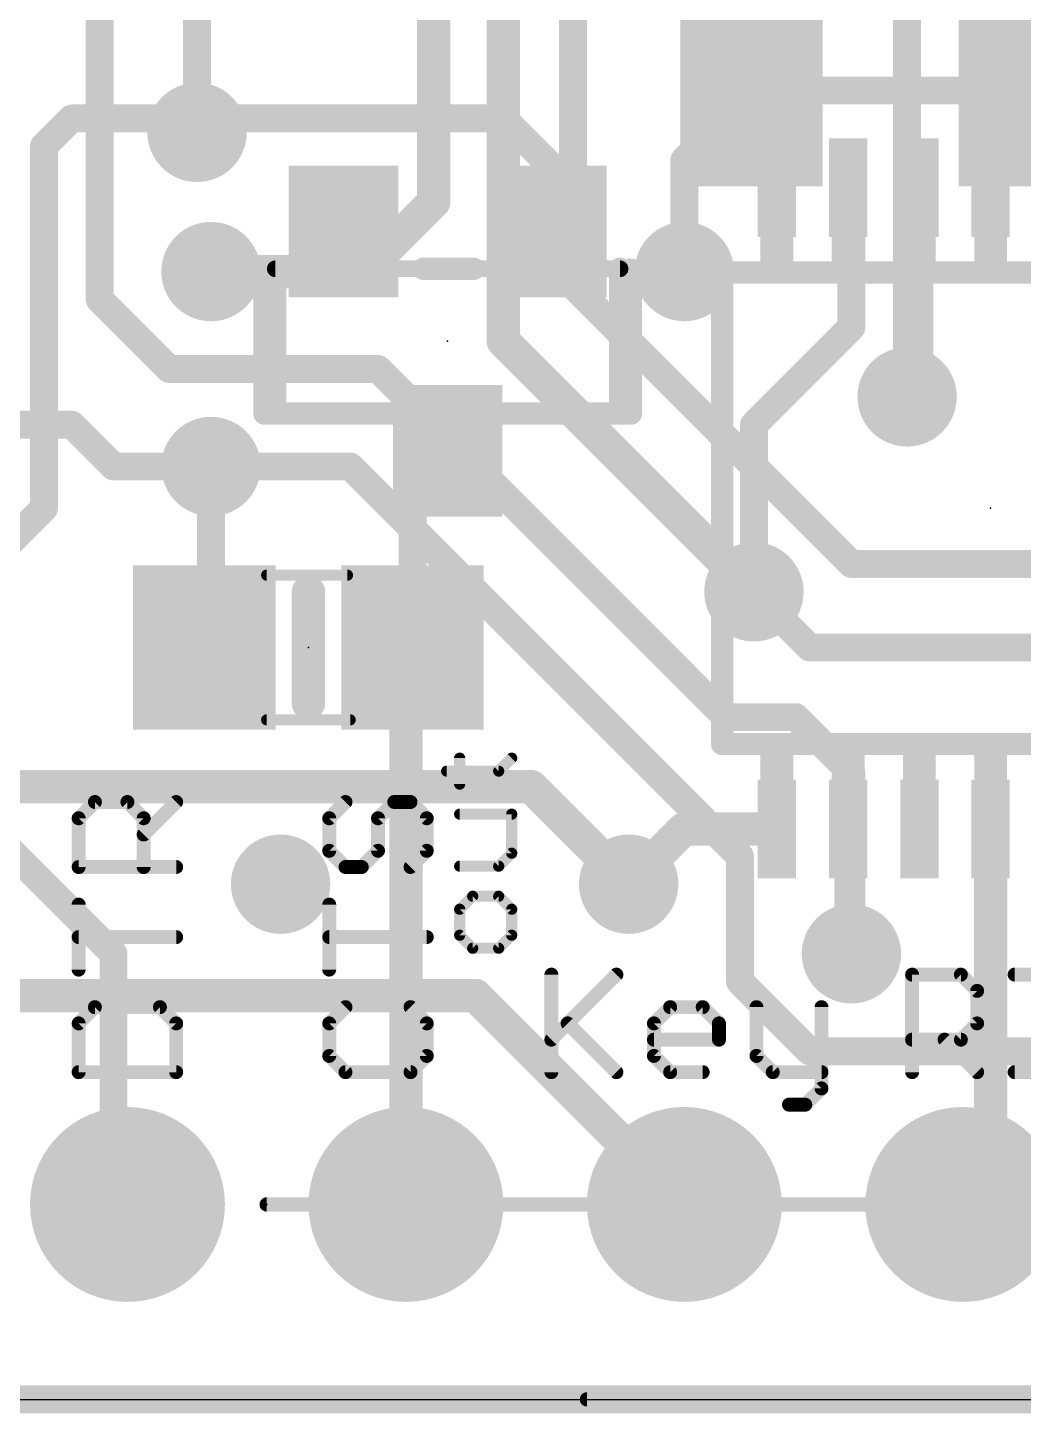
# Model space of a CAD drawing. Extents: x -18.9 to 56.5, y -5.3 to 63.2.
# Drawn here: x 20.68 to 29.76, y -0.13 to 12.51 of the extents above; entities that cross this region are included whole.
import ezdxf

# ---------------------------------------------------------------- set-up
doc = ezdxf.new("R2010")
doc.units = 0
for name, color, linetype in [('1', 12, 'CONTINUOUS'), ('16', 132, 'CONTINUOUS'), ('17', 110, 'CONTINUOUS'), ('18', 110, 'CONTINUOUS'), ('20', 53, 'CONTINUOUS'), ('21', 40, 'CONTINUOUS'), ('23', 53, 'CONTINUOUS'), ('47', 253, 'CONTINUOUS'), ('51', 253, 'CONTINUOUS')]:
    doc.layers.add(name, color=color, linetype=linetype)

# ---------------------------------------------------------------- blocks, each defined once
blk = doc.blocks.new('RECT')
blk.add_solid([(-0.5, -0.5), (0.5, -0.5), (-0.5, 0.5), (0.5, 0.5)])
blk = doc.blocks.new('ROUNDP')
at = {"const_width": 0.5}
blk.add_lwpolyline([(0, -0.25, 1), (0, 0.25, 1), (0, -0.25)], format="xyb", dxfattribs=at)
blk = doc.blocks.new('ROUNDV')
at = {"const_width": 0.5}
blk.add_lwpolyline([(0, -0.25, 1), (0, 0.25, 1), (0, -0.25)], format="xyb", dxfattribs=at)

msp = doc.modelspace()

# ---------------------------------------------------------------- linework, layer by layer
at = {"layer": '1'}
for points, const_width in [([(27.305, 11.938), (26.67, 11.303)], 0.254), ([(34.9193, 11.938), (27.305, 11.938)], 0.254), ([(20.828, 11.43), (21.082, 11.684)], 0.254), ([(21.082, 11.684), (22.225, 11.684)], 0.254), ([(22.225, 11.684), (25.019, 11.684)], 0.254), ([(22.225, 11.684), (22.225, 11.557)], 0.254), ([(25.019, 11.684), (25.461, 11.242)], 0.254), ([(20.828, 11.43), (20.828, 8.128)], 0.254), ([(26.67, 11.303), (26.67, 10.287)], 0.254), ([(25.461, 11.242), (25.461, 10.652)], 0.254), ([(28.194, 11.023), (28.164, 11.053)], 0.254), ([(28.194, 9.779), (28.194, 11.023)], 0.254), ([(28.814, 9.256), (28.814, 11.053)], 0.254), ([(23.561, 10.652), (23.196, 10.287)], 0.254), ([(23.196, 10.287), (22.352, 10.287)], 0.254), ([(27.305, 8.89), (28.194, 9.779)], 0.254), ([(28.702, 9.144), (28.814, 9.256)], 0.254), ([(27.305, 7.366), (27.305, 8.89)], 0.254), ([(24.511, 8.652), (24.191, 8.332)], 0.254), ([(22.352, 7.366), (22.352, 8.509)], 0.254), ([(24.191, 8.332), (24.191, 6.858)], 0.254), ([(20.828, 8.128), (20.447, 7.747)], 0.254), ([(22.352, 7.366), (22.291, 7.305)], 0.254), ([(22.291, 7.305), (22.291, 6.858)], 0.254), ([(24.191, 6.726), (24.191, 6.858)], 0.254), ([(24.13, 6.665), (24.191, 6.726)], 0.254), ([(24.13, 1.778), (24.13, 6.665)], 0.3048), ([(19.878, 5.649), (21.463, 4.064)], 0.254), ([(26.666, 5.203), (26.162, 4.699)], 0.3048), ([(27.514, 5.203), (26.666, 5.203)], 0.3048), ([(28.164, 5.203), (28.164, 4.094)], 0.254), ([(29.464, 5.203), (29.464, 2.54)], 0.3048), ([(21.463, 4.064), (21.463, 1.905)], 0.254), ([(28.164, 4.094), (28.194, 4.064)], 0.254), ([(29.464, 2.54), (29.21, 2.286)], 0.3048), ([(29.21, 2.286), (29.21, 1.778)], 0.3048), ([(21.463, 1.905), (21.59, 1.778)], 0.254), ([(0, 0), (45.72, 0)], 0.254)]:
    msp.add_lwpolyline(points, dxfattribs=dict(at, const_width=const_width))
for points, const_width in [([(27.305, 12.0015, 1), (27.305, 11.8745)], 0.127), ([(27.3499, 11.8931, 1), (27.2601, 11.9829)], 0.127), ([(21.082, 11.7475, 1), (21.082, 11.6205)], 0.127), ([(21.1269, 11.6391, 1), (21.0371, 11.7289)], 0.127), ([(22.225, 11.7475, 1), (22.225, 11.6205)], 0.127), ([(22.2885, 11.684, 1), (22.1615, 11.684)], 0.127), ([(22.225, 11.6205, 1), (22.225, 11.7475)], 0.127), ([(25.0639, 11.7289, 1), (24.9741, 11.6391)], 0.127), ([(25.019, 11.6205, 1), (25.019, 11.7475)], 0.127), ([(20.8915, 11.43, 1), (20.7645, 11.43)], 0.127), ([(20.7831, 11.4749, 1), (20.8729, 11.3851)], 0.127), ([(22.1615, 11.557, 1), (22.2885, 11.557)], 0.127), ([(26.7335, 11.303, 1), (26.6065, 11.303)], 0.127), ([(26.6251, 11.3479, 1), (26.7149, 11.2581)], 0.127), ([(25.5245, 11.242, 1), (25.3975, 11.242)], 0.127), ([(25.4161, 11.1971, 1), (25.5059, 11.2869)], 0.127), ([(28.2089, 11.0979, 1), (28.1191, 11.0081)], 0.127), ([(28.2575, 11.023, 1), (28.1305, 11.023)], 0.127), ([(28.1491, 10.9781, 1), (28.2389, 11.0679)], 0.127), ([(28.8775, 11.053, 1), (28.7505, 11.053)], 0.127), ([(23.6059, 10.6071, 1), (23.5161, 10.6969)], 0.127), ([(25.3975, 10.652, 1), (25.5245, 10.652)], 0.127), ([(22.352, 10.3505, 1), (22.352, 10.2235)], 0.127), ([(23.1511, 10.3319, 1), (23.2409, 10.2421)], 0.127), ([(23.196, 10.2235, 1), (23.196, 10.3505)], 0.127), ([(26.6065, 10.287, 1), (26.7335, 10.287)], 0.127), ([(28.2389, 9.7341, 1), (28.1491, 9.8239)], 0.127), ([(28.1305, 9.779, 1), (28.2575, 9.779)], 0.127), ([(28.8589, 9.2111, 1), (28.7691, 9.3009)], 0.127), ([(28.6571, 9.1889, 1), (28.7469, 9.0991)], 0.127), ([(28.7505, 9.256, 1), (28.8775, 9.256)], 0.127), ([(27.3685, 8.89, 1), (27.2415, 8.89)], 0.127), ([(27.2601, 8.9349, 1), (27.3499, 8.8451)], 0.127), ([(24.5559, 8.6071, 1), (24.4661, 8.6969)], 0.127), ([(22.4155, 8.509, 1), (22.2885, 8.509)], 0.127), ([(24.2545, 8.332, 1), (24.1275, 8.332)], 0.127), ([(24.1461, 8.3769, 1), (24.2359, 8.2871)], 0.127), ([(20.8729, 8.0831, 1), (20.7831, 8.1729)], 0.127), ([(20.7645, 8.128, 1), (20.8915, 8.128)], 0.127), ([(22.3969, 7.3211, 1), (22.3071, 7.4109)], 0.127), ([(22.3545, 7.305, 1), (22.2275, 7.305)], 0.127), ([(22.2461, 7.3499, 1), (22.3359, 7.2601)], 0.127), ([(22.2885, 7.366, 1), (22.4155, 7.366)], 0.127), ([(27.2415, 7.366, 1), (27.3685, 7.366)], 0.127), ([(24.2545, 6.858, 1), (24.1275, 6.858)], 0.127), ([(22.2275, 6.858, 1), (22.3545, 6.858)], 0.127), ([(24.1275, 6.858, 1), (24.2545, 6.858)], 0.127), ([(24.2359, 6.6811, 1), (24.1461, 6.7709)], 0.127), ([(24.2062, 6.665, 1), (24.0538, 6.665)], 0.1524), ([(24.0851, 6.7099, 1), (24.1749, 6.6201)], 0.127), ([(24.1275, 6.726, 1), (24.2545, 6.726)], 0.127), ([(26.666, 5.2792, 1), (26.666, 5.1268)], 0.1524), ([(26.7199, 5.1491, 1), (26.6121, 5.2569)], 0.1524), ([(27.514, 5.1268, 1), (27.514, 5.2792)], 0.1524), ([(28.2275, 5.203, 1), (28.1005, 5.203)], 0.127), ([(29.5402, 5.203, 1), (29.3878, 5.203)], 0.1524), ([(26.1081, 4.7529, 1), (26.2159, 4.6451)], 0.1524), ([(21.5265, 4.064, 1), (21.3995, 4.064)], 0.127), ([(21.4181, 4.0191, 1), (21.5079, 4.1089)], 0.127), ([(28.2089, 4.1389, 1), (28.1191, 4.0491)], 0.127), ([(28.1491, 4.0191, 1), (28.2389, 4.1089)], 0.127), ([(28.1005, 4.094, 1), (28.2275, 4.094)], 0.127), ([(29.5179, 2.4861, 1), (29.4101, 2.5939)], 0.1524), ([(29.3878, 2.54, 1), (29.5402, 2.54)], 0.1524), ([(29.2862, 2.286, 1), (29.1338, 2.286)], 0.1524), ([(29.1561, 2.3399, 1), (29.2639, 2.2321)], 0.1524), ([(21.5079, 1.9499, 1), (21.4181, 1.8601)], 0.127), ([(21.3995, 1.905, 1), (21.5265, 1.905)], 0.127), ([(21.5451, 1.7331, 1), (21.6349, 1.8229)], 0.127), ([(24.0538, 1.778, 1), (24.2062, 1.778)], 0.1524), ([(29.1338, 1.778, 1), (29.2862, 1.778)], 0.1524)]:
    msp.add_lwpolyline(points, format="xyb", dxfattribs=dict(at, const_width=const_width))
at = {"layer": '16'}
for points, const_width in [([(25.654, 18.161), (25.654, 10.16)], 0.254), ([(25.019, 17.78), (25.019, 9.652)], 0.3048), ([(24.384, 17.272), (24.384, 10.922)], 0.3048), ([(28.702, 17.018), (28.702, 9.144)], 0.254), ([(21.336, 10.033), (21.336, 14.732)], 0.254), ([(22.225, 11.557), (22.225, 14.605)], 0.254), ([(26.67, 11.302), (27.283, 11.915)], 0.254), ([(26.67, 10.287), (26.67, 11.302)], 0.254), ([(24.384, 10.922), (23.749, 10.287)], 0.3048), ([(23.749, 10.287), (22.352, 10.287)], 0.3048), ([(25.654, 10.16), (28.194, 7.62)], 0.254), ([(21.971, 9.398), (21.336, 10.033)], 0.254), ([(25.019, 9.652), (27.305, 7.366)], 0.3048), ([(23.876, 9.398), (21.971, 9.398)], 0.254), ([(27.051, 6.223), (23.876, 9.398)], 0.254), ([(21.082, 8.89), (13.843, 8.89)], 0.254), ([(21.463, 8.509), (21.082, 8.89)], 0.254), ([(22.352, 8.509), (21.463, 8.509)], 0.254), ([(23.622, 8.509), (22.352, 8.509)], 0.254), ([(27.178, 4.953), (23.622, 8.509)], 0.254), ([(28.194, 7.62), (30.099, 7.62)], 0.254), ([(27.813, 6.858), (27.305, 7.366)], 0.254), ([(27.813, 6.858), (31.242, 6.858)], 0.254), ([(27.686, 6.223), (27.051, 6.223)], 0.254), ([(28.194, 5.715), (27.686, 6.223)], 0.254), ([(28.194, 4.064), (28.194, 5.715)], 0.254), ([(25.273, 5.588), (17.145, 5.588)], 0.3048), ([(26.162, 4.699), (25.273, 5.588)], 0.3048), ([(27.178, 3.81), (27.178, 4.953)], 0.254), ([(27.813, 3.175), (27.178, 3.81)], 0.254), ([(18.161, 3.683), (24.765, 3.683)], 0.3048), ([(24.765, 3.683), (26.67, 1.778)], 0.3048), ([(30.607, 3.175), (27.813, 3.175)], 0.254), ([(0, 0), (45.72, 0)], 0.254)]:
    msp.add_lwpolyline(points, dxfattribs=dict(at, const_width=const_width))
for points, const_width in [([(27.3279, 11.8701, 1), (27.2381, 11.9599)], 0.127), ([(22.1615, 11.557, 1), (22.2885, 11.557)], 0.127), ([(26.7335, 11.302, 1), (26.6065, 11.302)], 0.127), ([(26.6251, 11.3469, 1), (26.7149, 11.2571)], 0.127), ([(24.3078, 10.922, 1), (24.4602, 10.922)], 0.1524), ([(24.4379, 10.8681, 1), (24.3301, 10.9759)], 0.1524), ([(22.352, 10.3632, 1), (22.352, 10.2108)], 0.1524), ([(23.6951, 10.3409, 1), (23.8029, 10.2331)], 0.1524), ([(23.749, 10.2108, 1), (23.749, 10.3632)], 0.1524), ([(25.6989, 10.2049, 1), (25.6091, 10.1151)], 0.127), ([(26.6065, 10.287, 1), (26.7335, 10.287)], 0.127), ([(21.3809, 10.0779, 1), (21.2911, 9.9881)], 0.127), ([(25.5905, 10.16, 1), (25.7175, 10.16)], 0.127), ([(21.2725, 10.033, 1), (21.3995, 10.033)], 0.127), ([(25.0729, 9.7059, 1), (24.9651, 9.5981)], 0.1524), ([(24.9428, 9.652, 1), (25.0952, 9.652)], 0.1524), ([(21.971, 9.4615, 1), (21.971, 9.3345)], 0.127), ([(21.9261, 9.3531, 1), (22.0159, 9.4429)], 0.127), ([(23.9209, 9.4429, 1), (23.8311, 9.3531)], 0.127), ([(23.876, 9.3345, 1), (23.876, 9.4615)], 0.127), ([(28.6385, 9.144, 1), (28.7655, 9.144)], 0.127), ([(21.1269, 8.9349, 1), (21.0371, 8.8451)], 0.127), ([(21.082, 8.8265, 1), (21.082, 8.9535)], 0.127), ([(21.463, 8.5725, 1), (21.463, 8.4455)], 0.127), ([(21.4181, 8.4641, 1), (21.5079, 8.5539)], 0.127), ([(22.352, 8.5725, 1), (22.352, 8.4455)], 0.127), ([(22.352, 8.4455, 1), (22.352, 8.5725)], 0.127), ([(23.6669, 8.5539, 1), (23.5771, 8.4641)], 0.127), ([(23.622, 8.4455, 1), (23.622, 8.5725)], 0.127), ([(28.194, 7.6835, 1), (28.194, 7.5565)], 0.127), ([(28.1491, 7.5751, 1), (28.2389, 7.6649)], 0.127), ([(27.2511, 7.3121, 1), (27.3589, 7.4199)], 0.1524), ([(27.3499, 7.4109, 1), (27.2601, 7.3211)], 0.127), ([(27.813, 6.9215, 1), (27.813, 6.7945)], 0.127), ([(27.7681, 6.8131, 1), (27.8579, 6.9029)], 0.127), ([(27.051, 6.2865, 1), (27.051, 6.1595)], 0.127), ([(27.0061, 6.1781, 1), (27.0959, 6.2679)], 0.127), ([(27.7309, 6.2679, 1), (27.6411, 6.1781)], 0.127), ([(27.686, 6.1595, 1), (27.686, 6.2865)], 0.127), ([(28.2575, 5.715, 1), (28.1305, 5.715)], 0.127), ([(28.1491, 5.6701, 1), (28.2389, 5.7599)], 0.127), ([(25.3269, 5.6419, 1), (25.2191, 5.5341)], 0.1524), ([(25.273, 5.5118, 1), (25.273, 5.6642)], 0.1524), ([(27.2415, 4.953, 1), (27.1145, 4.953)], 0.127), ([(27.1331, 4.9081, 1), (27.2229, 4.9979)], 0.127), ([(26.1081, 4.6451, 1), (26.2159, 4.7529)], 0.1524), ([(28.1305, 4.064, 1), (28.2575, 4.064)], 0.127), ([(27.2229, 3.8549, 1), (27.1331, 3.7651)], 0.127), ([(24.8189, 3.7369, 1), (24.7111, 3.6291)], 0.1524), ([(24.765, 3.6068, 1), (24.765, 3.7592)], 0.1524), ([(27.1145, 3.81, 1), (27.2415, 3.81)], 0.127), ([(27.813, 3.2385, 1), (27.813, 3.1115)], 0.127), ([(27.7681, 3.1301, 1), (27.8579, 3.2199)], 0.127), ([(26.6161, 1.7241, 1), (26.7239, 1.8319)], 0.1524)]:
    msp.add_lwpolyline(points, format="xyb", dxfattribs=dict(at, const_width=const_width))
at = {"layer": '20'}
msp.add_line((0, 0), (45.72, 0), dxfattribs=at)
at = {"layer": '21'}
for points, const_width in [([(22.8386, 8.9916), (22.8386, 10.3044)], 0.2032), ([(24.2886, 10.3124), (24.7474, 10.3124)], 0.2032), ([(26.1834, 10.3044), (26.1834, 8.9916)], 0.2032), ([(27.014, 5.978), (27.014, 10.278)], 0.2032), ([(27.014, 10.278), (31.914, 10.278)], 0.2032), ([(23.7974, 8.9916), (22.8386, 8.9916)], 0.2032), ([(26.1834, 8.9916), (25.2246, 8.9916)], 0.2032), ([(23.241, 6.35), (23.241, 7.366)], 0.3048), ([(31.914, 5.978), (27.014, 5.978)], 0.2032), ([(24.6207, 5.6116), (24.6207, 5.8489)], 0.1016), ([(24.9766, 5.7303), (25.0952, 5.8489)], 0.1016), ([(24.502, 5.7303), (24.9766, 5.7303)], 0.1016), ([(21.1447, 5.3004), (21.293, 5.4487)], 0.127), ([(21.293, 5.4487), (21.5896, 5.4487)], 0.127), ([(21.5896, 5.4487), (21.7379, 5.3004)], 0.127), ([(21.7379, 5.1521), (22.0345, 5.4487)], 0.127), ([(23.579, 5.4487), (23.4307, 5.3004)], 0.127), ([(23.8756, 5.3004), (24.0239, 5.4487)], 0.127), ([(24.0239, 5.4487), (24.1722, 5.4487)], 0.127), ([(24.1722, 5.4487), (24.3205, 5.3004)], 0.127), ([(21.1447, 4.8555), (21.1447, 5.3004)], 0.127), ([(21.7379, 5.3004), (21.7379, 4.8555)], 0.127), ([(23.4307, 5.3004), (23.4307, 5.0038)], 0.127), ([(23.8756, 5.0038), (23.8756, 5.3004)], 0.127), ([(24.3205, 5.3004), (24.3205, 5.0038)], 0.127), ([(25.0952, 5.3378), (24.6207, 5.3378)], 0.1016), ([(25.0952, 4.9819), (25.0952, 5.3378)], 0.1016), ([(23.4307, 5.0038), (23.579, 4.8555)], 0.127), ([(23.7273, 4.8555), (23.8756, 5.0038)], 0.127), ([(24.3205, 5.0038), (24.1722, 4.8555)], 0.127), ([(24.9766, 4.8632), (25.0952, 4.9819)], 0.1016), ([(22.0345, 4.8555), (21.1447, 4.8555)], 0.127), ([(23.579, 4.8555), (23.7273, 4.8555)], 0.127), ([(24.6207, 4.8632), (24.9766, 4.8632)], 0.1016), ([(21.1447, 3.92), (21.1447, 4.5132)], 0.127), ([(23.4307, 3.92), (23.4307, 4.5132)], 0.127), ([(24.7393, 4.5893), (24.6207, 4.4707)], 0.1016), ([(24.9766, 4.5893), (24.7393, 4.5893)], 0.1016), ([(25.0952, 4.4707), (24.9766, 4.5893)], 0.1016), ([(24.6207, 4.4707), (24.6207, 4.2334)], 0.1016), ([(25.0952, 4.2334), (25.0952, 4.4707)], 0.1016), ([(22.0345, 4.2166), (21.1447, 4.2166)], 0.127), ([(24.3205, 4.2166), (23.4307, 4.2166)], 0.127), ([(24.6207, 4.2334), (24.7393, 4.1148)], 0.1016), ([(24.9766, 4.1148), (25.0952, 4.2334)], 0.1016), ([(24.7393, 4.1148), (24.9766, 4.1148)], 0.1016), ([(25.4572, 3.8743), (25.4572, 2.9845)], 0.127), ([(25.4572, 3.2811), (26.0504, 3.8743)], 0.127), ([(28.7479, 2.9845), (28.7479, 3.8743)], 0.127), ([(28.7479, 3.8743), (29.1928, 3.8743)], 0.127), ([(29.1928, 3.8743), (29.3411, 3.726)], 0.127), ([(29.6834, 3.8743), (29.98, 3.8743)], 0.127), ([(29.3411, 3.726), (29.3411, 3.4294)], 0.127), ([(21.293, 3.5777), (21.1447, 3.4294)], 0.127), ([(21.8862, 3.5777), (21.293, 3.5777)], 0.127), ([(22.0345, 3.4294), (21.8862, 3.5777)], 0.127), ([(23.579, 3.5777), (23.4307, 3.4294)], 0.127), ([(24.3205, 3.4294), (24.1722, 3.5777)], 0.127), ([(26.3927, 3.4294), (26.541, 3.5777)], 0.127), ([(26.541, 3.5777), (26.8376, 3.5777)], 0.127), ([(26.8376, 3.5777), (26.9859, 3.4294)], 0.127), ([(27.3283, 3.5777), (27.3283, 3.1328)], 0.127), ([(27.9214, 3.5777), (27.9214, 2.8362)], 0.127), ([(21.1447, 3.4294), (21.1447, 2.9845)], 0.127), ([(22.0345, 2.9845), (22.0345, 3.4294)], 0.127), ([(23.4307, 3.4294), (23.4307, 3.1328)], 0.127), ([(24.3205, 3.1328), (24.3205, 3.4294)], 0.127), ([(25.6055, 3.4294), (26.0504, 2.9845)], 0.127), ([(26.3927, 3.1328), (26.3927, 3.4294)], 0.127), ([(26.9859, 3.4294), (26.9859, 3.2811)], 0.127), ([(29.3411, 3.4294), (29.1928, 3.2811)], 0.127), ([(26.9859, 3.2811), (26.3927, 3.2811)], 0.127), ([(29.1928, 3.2811), (28.7479, 3.2811)], 0.127), ([(29.0445, 3.2811), (29.3411, 2.9845)], 0.127), ([(23.4307, 3.1328), (23.579, 2.9845)], 0.127), ([(24.1722, 2.9845), (24.3205, 3.1328)], 0.127), ([(26.541, 2.9845), (26.3927, 3.1328)], 0.127), ([(27.3283, 3.1328), (27.4765, 2.9845)], 0.127), ([(21.1447, 2.9845), (22.0345, 2.9845)], 0.127), ([(23.579, 2.9845), (24.1722, 2.9845)], 0.127), ([(26.8376, 2.9845), (26.541, 2.9845)], 0.127), ([(27.4765, 2.9845), (27.9214, 2.9845)], 0.127), ([(29.6834, 2.9845), (29.98, 2.9845)], 0.127), ([(27.9214, 2.8362), (27.7731, 2.6879)], 0.127), ([(27.7731, 2.6879), (27.6248, 2.6879)], 0.127)]:
    msp.add_lwpolyline(points, dxfattribs=dict(at, const_width=const_width))
for points, const_width in [([(22.8894, 10.3044, 1), (22.7878, 10.3044)], 0.1016), ([(24.2886, 10.3632, 1), (24.2886, 10.2616)], 0.1016), ([(24.7474, 10.2616, 1), (24.7474, 10.3632)], 0.1016), ([(26.2342, 10.3044, 1), (26.1326, 10.3044)], 0.1016), ([(27.0648, 10.278, 1), (26.9632, 10.278)], 0.1016), ([(27.014, 10.3288, 1), (27.014, 10.2272)], 0.1016), ([(22.8386, 9.0424, 1), (22.8386, 8.9408)], 0.1016), ([(22.7878, 8.9916, 1), (22.8894, 8.9916)], 0.1016), ([(23.7974, 8.9408, 1), (23.7974, 9.0424)], 0.1016), ([(25.2246, 9.0424, 1), (25.2246, 8.9408)], 0.1016), ([(26.1326, 8.9916, 1), (26.2342, 8.9916)], 0.1016), ([(26.1834, 8.9408, 1), (26.1834, 9.0424)], 0.1016), ([(23.3172, 7.366, 1), (23.1648, 7.366)], 0.1524), ([(23.1648, 6.35, 1), (23.3172, 6.35)], 0.1524), ([(27.014, 6.0288, 1), (27.014, 5.9272)], 0.1016), ([(26.9632, 5.978, 1), (27.0648, 5.978)], 0.1016), ([(24.6461, 5.8489, 1), (24.5953, 5.8489)], 0.0508), ([(25.1132, 5.8309, 1), (25.0772, 5.8669)], 0.0508), ([(24.502, 5.7557, 1), (24.502, 5.7049)], 0.0508), ([(24.9586, 5.7482, 1), (24.9945, 5.7123)], 0.0508), ([(24.9766, 5.7049, 1), (24.9766, 5.7557)], 0.0508), ([(24.5953, 5.6116, 1), (24.6461, 5.6116)], 0.0508), ([(21.293, 5.4805, 1), (21.293, 5.417)], 0.0635), ([(21.3155, 5.4263, 1), (21.2706, 5.4712)], 0.0635), ([(21.6121, 5.4712, 1), (21.5672, 5.4263)], 0.0635), ([(21.5896, 5.417, 1), (21.5896, 5.4805)], 0.0635), ([(22.057, 5.4263, 1), (22.012, 5.4712)], 0.0635), ([(23.6015, 5.4263, 1), (23.5566, 5.4712)], 0.0635), ([(24.0239, 5.4805, 1), (24.0239, 5.417)], 0.0635), ([(24.0464, 5.4263, 1), (24.0015, 5.4712)], 0.0635), ([(24.1947, 5.4712, 1), (24.1498, 5.4263)], 0.0635), ([(24.1722, 5.417, 1), (24.1722, 5.4805)], 0.0635), ([(21.1765, 5.3004, 1), (21.113, 5.3004)], 0.0635), ([(21.1223, 5.3229, 1), (21.1672, 5.278)], 0.0635), ([(21.7697, 5.3004, 1), (21.7062, 5.3004)], 0.0635), ([(21.7155, 5.278, 1), (21.7604, 5.3229)], 0.0635), ([(23.4625, 5.3004, 1), (23.399, 5.3004)], 0.0635), ([(23.4083, 5.3229, 1), (23.4532, 5.278)], 0.0635), ([(23.9074, 5.3004, 1), (23.8439, 5.3004)], 0.0635), ([(23.8532, 5.3229, 1), (23.8981, 5.278)], 0.0635), ([(24.3523, 5.3004, 1), (24.2888, 5.3004)], 0.0635), ([(24.298, 5.278, 1), (24.343, 5.3229)], 0.0635), ([(24.6207, 5.3632, 1), (24.6207, 5.3124)], 0.0508), ([(25.1206, 5.3378, 1), (25.0698, 5.3378)], 0.0508), ([(25.0952, 5.3124, 1), (25.0952, 5.3632)], 0.0508), ([(21.7155, 5.1746, 1), (21.7604, 5.1297)], 0.0635), ([(23.4532, 5.0263, 1), (23.4083, 4.9814)], 0.0635), ([(23.8981, 4.9814, 1), (23.8532, 5.0263)], 0.0635), ([(24.343, 4.9814, 1), (24.298, 5.0263)], 0.0635), ([(23.399, 5.0038, 1), (23.4625, 5.0038)], 0.0635), ([(23.8439, 5.0038, 1), (23.9074, 5.0038)], 0.0635), ([(24.2888, 5.0038, 1), (24.3523, 5.0038)], 0.0635), ([(25.0698, 4.9819, 1), (25.1206, 4.9819)], 0.0508), ([(25.1132, 4.9639, 1), (25.0772, 4.9998)], 0.0508), ([(21.1447, 4.8873, 1), (21.1447, 4.8238)], 0.0635), ([(21.113, 4.8555, 1), (21.1765, 4.8555)], 0.0635), ([(21.7062, 4.8555, 1), (21.7697, 4.8555)], 0.0635), ([(22.0345, 4.8238, 1), (22.0345, 4.8873)], 0.0635), ([(23.579, 4.8873, 1), (23.579, 4.8238)], 0.0635), ([(23.5566, 4.8331, 1), (23.6015, 4.878)], 0.0635), ([(23.7049, 4.878, 1), (23.7498, 4.8331)], 0.0635), ([(23.7273, 4.8238, 1), (23.7273, 4.8873)], 0.0635), ([(24.1498, 4.878, 1), (24.1947, 4.8331)], 0.0635), ([(24.6207, 4.8886, 1), (24.6207, 4.8378)], 0.0508), ([(24.9586, 4.8812, 1), (24.9945, 4.8453)], 0.0508), ([(24.9766, 4.8378, 1), (24.9766, 4.8886)], 0.0508), ([(21.1765, 4.5132, 1), (21.113, 4.5132)], 0.0635), ([(23.4625, 4.5132, 1), (23.399, 4.5132)], 0.0635), ([(24.7393, 4.6147, 1), (24.7393, 4.5639)], 0.0508), ([(24.7573, 4.5714, 1), (24.7213, 4.6073)], 0.0508), ([(24.9945, 4.6073, 1), (24.9586, 4.5714)], 0.0508), ([(24.9766, 4.5639, 1), (24.9766, 4.6147)], 0.0508), ([(24.6027, 4.4887, 1), (24.6386, 4.4527)], 0.0508), ([(24.6461, 4.4707, 1), (24.5953, 4.4707)], 0.0508), ([(25.1206, 4.4707, 1), (25.0698, 4.4707)], 0.0508), ([(25.0772, 4.4527, 1), (25.1132, 4.4887)], 0.0508), ([(21.1447, 4.2484, 1), (21.1447, 4.1849)], 0.0635), ([(22.0345, 4.1849, 1), (22.0345, 4.2484)], 0.0635), ([(23.4307, 4.2484, 1), (23.4307, 4.1849)], 0.0635), ([(24.3205, 4.1849, 1), (24.3205, 4.2484)], 0.0635), ([(24.6386, 4.2514, 1), (24.6027, 4.2155)], 0.0508), ([(24.5953, 4.2334, 1), (24.6461, 4.2334)], 0.0508), ([(25.0698, 4.2334, 1), (25.1206, 4.2334)], 0.0508), ([(25.1132, 4.2155, 1), (25.0772, 4.2514)], 0.0508), ([(24.7393, 4.1402, 1), (24.7393, 4.0894)], 0.0508), ([(24.7213, 4.0968, 1), (24.7573, 4.1328)], 0.0508), ([(24.9586, 4.1328, 1), (24.9945, 4.0968)], 0.0508), ([(24.9766, 4.0894, 1), (24.9766, 4.1402)], 0.0508), ([(21.113, 3.92, 1), (21.1765, 3.92)], 0.0635), ([(23.399, 3.92, 1), (23.4625, 3.92)], 0.0635), ([(25.489, 3.8743, 1), (25.4255, 3.8743)], 0.0635), ([(26.0728, 3.8518, 1), (26.0279, 3.8967)], 0.0635), ([(28.7479, 3.906, 1), (28.7479, 3.8425)], 0.0635), ([(28.7797, 3.8743, 1), (28.7162, 3.8743)], 0.0635), ([(29.2152, 3.8967, 1), (29.1703, 3.8518)], 0.0635), ([(29.1928, 3.8425, 1), (29.1928, 3.906)], 0.0635), ([(29.6834, 3.906, 1), (29.6834, 3.8425)], 0.0635), ([(29.3728, 3.726, 1), (29.3093, 3.726)], 0.0635), ([(29.3186, 3.7035, 1), (29.3635, 3.7484)], 0.0635), ([(21.293, 3.6094, 1), (21.293, 3.5459)], 0.0635), ([(21.3155, 3.5552, 1), (21.2706, 3.6001)], 0.0635), ([(21.9087, 3.6001, 1), (21.8638, 3.5552)], 0.0635), ([(21.8862, 3.5459, 1), (21.8862, 3.6094)], 0.0635), ([(23.6015, 3.5552, 1), (23.5566, 3.6001)], 0.0635), ([(24.1947, 3.6001, 1), (24.1498, 3.5552)], 0.0635), ([(26.541, 3.6094, 1), (26.541, 3.5459)], 0.0635), ([(26.5635, 3.5552, 1), (26.5186, 3.6001)], 0.0635), ([(26.8601, 3.6001, 1), (26.8152, 3.5552)], 0.0635), ([(26.8376, 3.5459, 1), (26.8376, 3.6094)], 0.0635), ([(27.36, 3.5777, 1), (27.2965, 3.5777)], 0.0635), ([(27.9532, 3.5777, 1), (27.8897, 3.5777)], 0.0635), ([(21.1765, 3.4294, 1), (21.113, 3.4294)], 0.0635), ([(21.1223, 3.4518, 1), (21.1672, 3.4069)], 0.0635), ([(22.0663, 3.4294, 1), (22.0028, 3.4294)], 0.0635), ([(22.012, 3.4069, 1), (22.057, 3.4518)], 0.0635), ([(23.4625, 3.4294, 1), (23.399, 3.4294)], 0.0635), ([(23.4083, 3.4518, 1), (23.4532, 3.4069)], 0.0635), ([(24.3523, 3.4294, 1), (24.2888, 3.4294)], 0.0635), ([(24.298, 3.4069, 1), (24.343, 3.4518)], 0.0635), ([(25.628, 3.4518, 1), (25.5831, 3.4069)], 0.0635), ([(26.4245, 3.4294, 1), (26.361, 3.4294)], 0.0635), ([(26.3703, 3.4518, 1), (26.4152, 3.4069)], 0.0635), ([(27.0177, 3.4294, 1), (26.9542, 3.4294)], 0.0635), ([(26.9635, 3.4069, 1), (27.0084, 3.4518)], 0.0635), ([(29.3093, 3.4294, 1), (29.3728, 3.4294)], 0.0635), ([(29.3635, 3.4069, 1), (29.3186, 3.4518)], 0.0635), ([(25.4348, 3.3035, 1), (25.4797, 3.2586)], 0.0635), ([(26.3927, 3.3128, 1), (26.3927, 3.2493)], 0.0635), ([(26.9542, 3.2811, 1), (27.0177, 3.2811)], 0.0635), ([(26.9859, 3.2493, 1), (26.9859, 3.3128)], 0.0635), ([(28.7479, 3.3128, 1), (28.7479, 3.2493)], 0.0635), ([(29.0669, 3.3035, 1), (29.022, 3.2586)], 0.0635), ([(29.1703, 3.3035, 1), (29.2152, 3.2586)], 0.0635), ([(29.1928, 3.2493, 1), (29.1928, 3.3128)], 0.0635), ([(23.4532, 3.1552, 1), (23.4083, 3.1103)], 0.0635), ([(23.399, 3.1328, 1), (23.4625, 3.1328)], 0.0635), ([(24.2888, 3.1328, 1), (24.3523, 3.1328)], 0.0635), ([(24.343, 3.1103, 1), (24.298, 3.1552)], 0.0635), ([(26.4152, 3.1552, 1), (26.3703, 3.1103)], 0.0635), ([(26.361, 3.1328, 1), (26.4245, 3.1328)], 0.0635), ([(27.3507, 3.1552, 1), (27.3058, 3.1103)], 0.0635), ([(27.2965, 3.1328, 1), (27.36, 3.1328)], 0.0635), ([(21.1447, 3.0163, 1), (21.1447, 2.9527)], 0.0635), ([(22.0345, 2.9527, 1), (22.0345, 3.0163)], 0.0635), ([(23.579, 3.0163, 1), (23.579, 2.9527)], 0.0635), ([(23.5566, 2.962, 1), (23.6015, 3.007)], 0.0635), ([(24.1498, 3.007, 1), (24.1947, 2.962)], 0.0635), ([(24.1722, 2.9527, 1), (24.1722, 3.0163)], 0.0635), ([(26.0279, 2.962, 1), (26.0728, 3.007)], 0.0635), ([(26.541, 3.0163, 1), (26.541, 2.9527)], 0.0635), ([(26.5186, 2.962, 1), (26.5635, 3.007)], 0.0635), ([(26.8376, 2.9527, 1), (26.8376, 3.0163)], 0.0635), ([(27.4765, 3.0163, 1), (27.4765, 2.9527)], 0.0635), ([(27.4541, 2.962, 1), (27.499, 3.007)], 0.0635), ([(27.9214, 2.9527, 1), (27.9214, 3.0163)], 0.0635), ([(29.3186, 2.962, 1), (29.3635, 3.007)], 0.0635), ([(29.6834, 3.0163, 1), (29.6834, 2.9527)], 0.0635), ([(21.113, 2.9845, 1), (21.1765, 2.9845)], 0.0635), ([(22.0028, 2.9845, 1), (22.0663, 2.9845)], 0.0635), ([(25.4255, 2.9845, 1), (25.489, 2.9845)], 0.0635), ([(28.7162, 2.9845, 1), (28.7797, 2.9845)], 0.0635), ([(27.8897, 2.8362, 1), (27.9532, 2.8362)], 0.0635), ([(27.9439, 2.8138, 1), (27.899, 2.8587)], 0.0635), ([(27.6248, 2.7197, 1), (27.6248, 2.6562)], 0.0635), ([(27.7507, 2.7104, 1), (27.7956, 2.6655)], 0.0635), ([(27.7731, 2.6562, 1), (27.7731, 2.7197)], 0.0635)]:
    msp.add_lwpolyline(points, format="xyb", dxfattribs=dict(at, const_width=const_width))
at = {"layer": '23'}
for p in [(24.511, 9.652), (29.464, 8.128), (23.241, 6.858), (22.86, 1.778)]:
    msp.add_point(p, dxfattribs=at)
at = {"layer": '47', "const_width": 0.13}
for points in [[(22.86, 1.778), (50.972, 1.778)], [(0, 0), (50.972, 0)], [(3.048, 0), (53.258, 0)], [(25.781, 0), (56.433, 0)]]:
    msp.add_lwpolyline(points, dxfattribs=at)
at = {"layer": '47', "const_width": 0.065}
for points in [[(22.86, 1.8105, 1), (22.86, 1.7455)], [(25.781, 0.0325, 1), (25.781, -0.0325)]]:
    msp.add_lwpolyline(points, format="xyb", dxfattribs=at)
at = {"layer": '51'}
for points, const_width in [([(22.9386, 8.9916), (22.9386, 10.3124)], 0.2032), ([(22.9386, 10.3124), (26.0834, 10.3124)], 0.1524), ([(26.0834, 10.3124), (26.0834, 8.9916)], 0.2032), ([(26.0834, 8.9916), (22.9386, 8.9916)], 0.2032), ([(23.597, 7.518), (22.86, 7.518)], 0.1016), ([(23.622, 6.198), (22.86, 6.198)], 0.1016)]:
    msp.add_lwpolyline(points, dxfattribs=dict(at, const_width=const_width))
for points, const_width in [([(22.9894, 10.3124, 1), (22.8878, 10.3124)], 0.1016), ([(22.9386, 10.3505, 1), (22.9386, 10.2743)], 0.0762), ([(26.1342, 10.3124, 1), (26.0326, 10.3124)], 0.1016), ([(26.0834, 10.2743, 1), (26.0834, 10.3505)], 0.0762), ([(22.9386, 9.0424, 1), (22.9386, 8.9408)], 0.1016), ([(22.8878, 8.9916, 1), (22.9894, 8.9916)], 0.1016), ([(26.0326, 8.9916, 1), (26.1342, 8.9916)], 0.1016), ([(26.0834, 8.9408, 1), (26.0834, 9.0424)], 0.1016), ([(22.86, 7.5434, 1), (22.86, 7.4926)], 0.0508), ([(23.597, 7.4926, 1), (23.597, 7.5434)], 0.0508), ([(22.86, 6.2234, 1), (22.86, 6.1726)], 0.0508), ([(23.622, 6.1726, 1), (23.622, 6.2234)], 0.0508)]:
    msp.add_lwpolyline(points, format="xyb", dxfattribs=dict(at, const_width=const_width))

# ---------------------------------------------------------------- block references
at = {"layer": '1', "rotation": 180}
for p, xscale, yscale in [((27.514, 11.053), 0.35, 0.9), ((28.164, 11.053), 0.35, 0.9), ((28.814, 11.053), 0.35, 0.9), ((29.464, 11.053), 0.35, 0.9), ((22.291, 6.858), 1.3, 1.5), ((24.191, 6.858), 1.3, 1.5)]:
    msp.add_blockref('RECT', p, dxfattribs=dict(at, xscale=xscale, yscale=yscale))
at = {"layer": '1', "yscale": 1.2, "rotation": 180}
for p in [(23.561, 10.652), (25.461, 10.652), (24.511, 8.652)]:
    msp.add_blockref('RECT', p, dxfattribs=at)
at = {"layer": '1', "xscale": 0.35, "yscale": 0.9}
for p in [(27.514, 5.203), (28.164, 5.203), (28.814, 5.203), (29.464, 5.203)]:
    msp.add_blockref('RECT', p, dxfattribs=at)
at = {"layer": '16', "xscale": 1.7, "yscale": 1.3, "rotation": 90}
for p in [(27.283, 11.915), (29.823, 11.915)]:
    msp.add_blockref('RECT', p, dxfattribs=at)
at = {"layer": '17', "xscale": 1.778, "yscale": 1.778, "rotation": 90}
for p in [(21.59, 1.778), (21.59, 1.778), (24.13, 1.778), (24.13, 1.778), (26.67, 1.778), (26.67, 1.778), (29.21, 1.778), (29.21, 1.778)]:
    msp.add_blockref('ROUNDP', p, dxfattribs=at)
at = {"layer": '18', "xscale": 0.9064, "yscale": 0.9064}
for p in [(22.225, 11.557), (22.225, 11.557), (22.352, 10.287), (22.352, 10.287), (26.67, 10.287), (26.67, 10.287), (28.702, 9.144), (28.702, 9.144), (22.352, 8.509), (22.352, 8.509), (27.305, 7.366), (27.305, 7.366), (22.987, 4.699), (22.987, 4.699), (26.162, 4.699), (26.162, 4.699), (28.194, 4.064), (28.194, 4.064)]:
    msp.add_blockref('ROUNDV', p, dxfattribs=at)
at = {"layer": '51', "rotation": 180}
for p, xscale, yscale in [((27.514, 10.8905), 0.3, 1.075), ((28.164, 10.8905), 0.3, 1.075), ((28.814, 10.8905), 0.3, 1.075), ((29.464, 10.8905), 0.3, 1.075), ((23.5712, 10.6553), 0.4572, 0.5842), ((25.4508, 10.6553), 0.4572, 0.5842), ((24.511, 8.6487), 0.4572, 0.5842), ((22.5104, 6.8569), 0.7501, 1.4501), ((23.9581, 6.8569), 0.7501, 1.4501)]:
    msp.add_blockref('RECT', p, dxfattribs=dict(at, xscale=xscale, yscale=yscale))
at = {"layer": '51'}
for p, xscale, yscale in [((27.514, 5.3655), 0.3, 1.075), ((28.164, 5.3655), 0.3, 1.075), ((28.814, 5.3655), 0.3, 1.075), ((29.464, 5.3655), 0.3, 1.075), ((21.59, 1.778), 0.508, 0.508), ((24.13, 1.778), 0.508, 0.508), ((26.67, 1.778), 0.508, 0.508), ((29.21, 1.778), 0.508, 0.508)]:
    msp.add_blockref('RECT', p, dxfattribs=dict(at, xscale=xscale, yscale=yscale))

doc.saveas('drawing.dxf')
